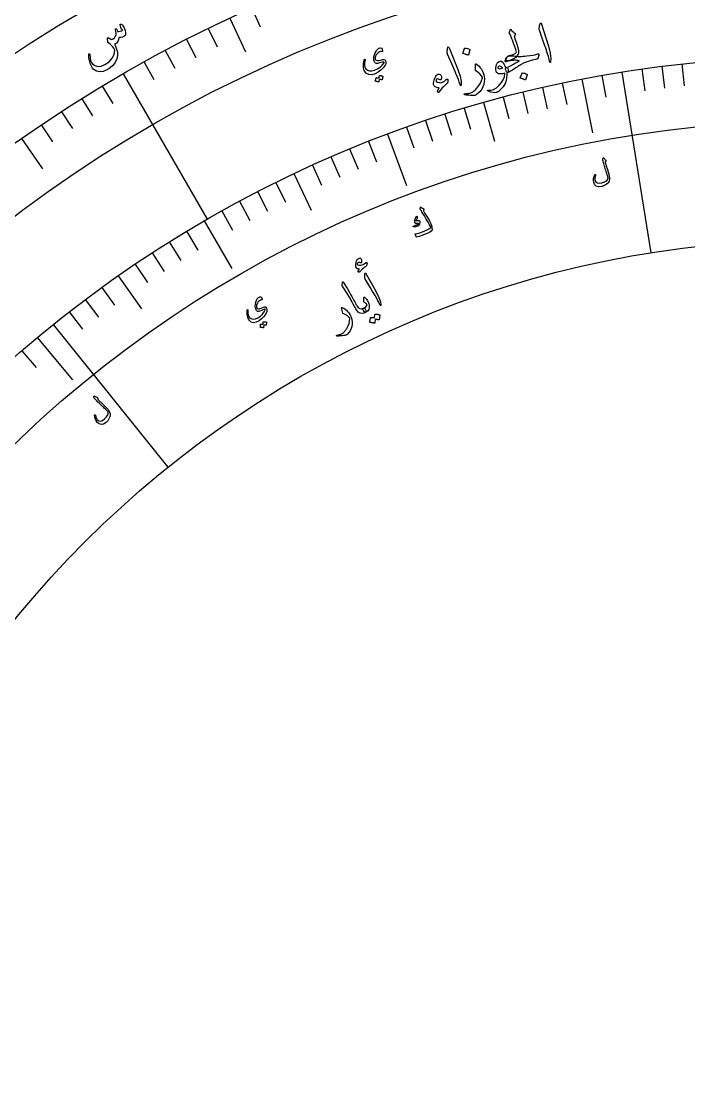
# Model space of a CAD drawing. Header units: millimetres. Extents: x -45 to 45, y -45 to 58.
# Drawn here: x -23.37 to -3.69, y 5.54 to 36.82 of the extents above; entities that cross this region are included whole.
import ezdxf

# ---------------------------------------------------------------- set-up
doc = ezdxf.new("R2010")
doc.units = ezdxf.units.MM
for name, color, linetype in [('ENGRAVE', 7, 'Continuous'), ('ENGRAVE_FINE', 8, 'Continuous'), ('TEXT', 5, 'Continuous')]:
    doc.layers.add(name, color=color, linetype=linetype)

msp = doc.modelspace()

# ---------------------------------------------------------------- linework, layer by layer
at = {"layer": 'ENGRAVE'}
for points in [[(-17.2111, 36.9094), (-16.7509, 35.9224)], [(-20.3625, 35.2689), (-17.8875, 30.9821)], [(-6.8339, 35.1162), (-6.5244, 33.526)], [(-5.6597, 35.3245), (-4.8054, 29.9925)], [(-9.7352, 34.425), (-9.4119, 33.2818)], [(-12.5719, 33.4932), (-12.0027, 31.9766)], [(-23.3589, 33.36), (-22.7343, 32.4679)], [(-15.3248, 32.3265), (-14.8159, 31.253)], [(-17.9746, 30.9316), (-17.1607, 29.5309)], [(-20.5028, 29.317), (-19.8219, 28.3435)], [(-22.4255, 27.8737), (-19.0406, 23.6664)], [(-22.8912, 27.4926), (-21.8546, 26.2476)]]:
    msp.add_lwpolyline(points, dxfattribs=at)
for radius in [44.1, 44.1, 42.9188, 40.725, 40.725, 38.9925, 35.775, 35.775, 33.885, 30.375, 30.375]:
    msp.add_circle((0, 0), radius, dxfattribs=at)
at = {"layer": 'ENGRAVE_FINE'}
for points in [[(-16.5643, 37.2041), (-16.3227, 36.6615)], [(-17.8527, 36.6034), (-17.5923, 36.0695)], [(-18.4888, 36.2862), (-18.2191, 35.757)], [(-19.1192, 35.958), (-18.8404, 35.4336)], [(-19.7439, 35.6189), (-19.4559, 35.0994)], [(-5.0703, 35.4139), (-4.9785, 34.7724)], [(-4.4797, 35.4934), (-4.3985, 34.8505)], [(-3.8878, 35.5631), (-3.8174, 34.919)], [(-6.2476, 35.2252), (-6.1345, 34.5872)], [(-20.9749, 34.9081), (-20.669, 34.399)], [(-8.5813, 34.7306), (-8.4259, 34.1015)], [(-8.0009, 34.8688), (-7.856, 34.2373)], [(-7.4184, 34.9974), (-7.284, 34.3635)], [(-21.581, 34.5368), (-21.2662, 34.033)], [(-9.1594, 34.5826), (-8.9935, 33.9562)], [(-22.1804, 34.1549), (-21.8569, 33.6567)], [(-10.3083, 34.2577), (-10.1216, 33.6372)], [(-11.4462, 33.8945), (-11.2389, 33.2805)], [(-10.8787, 34.0808), (-10.6817, 33.4635)], [(-22.7731, 33.7626), (-22.441, 33.2701)], [(-12.0107, 33.6986), (-11.7931, 33.0882)], [(-13.1298, 33.2785), (-12.892, 32.6757)], [(-13.6842, 33.0544), (-13.4364, 32.4557)], [(-14.7819, 32.5783), (-14.5141, 31.9882)], [(-14.235, 32.821), (-13.9771, 32.2265)], [(-15.8636, 32.0655), (-15.5763, 31.4847)], [(-16.3981, 31.7955), (-16.1011, 31.2196)], [(-16.9282, 31.5164), (-16.6216, 30.9456)], [(-17.4538, 31.2285), (-17.1376, 30.6628)], [(-18.4906, 30.626), (-18.1556, 30.0712)], [(-19.0015, 30.3116), (-18.6573, 29.7626)], [(-19.5073, 29.9886), (-19.1539, 29.4454)], [(-20.0077, 29.6571), (-19.6453, 29.1199)], [(-20.9922, 28.9686), (-20.612, 28.4439)], [(-21.4759, 28.6118), (-21.0869, 28.0936)], [(-21.9537, 28.2468), (-21.5561, 27.7352)], [(-23.3506, 27.1035), (-22.9277, 26.6126)]]:
    msp.add_lwpolyline(points, dxfattribs=at)
at = {"layer": 'TEXT'}
for points in [[(-20.4473, 36.7155), (-20.4483, 36.7231), (-20.4475, 36.7294), (-20.4451, 36.7342), (-20.4409, 36.7377), (-20.4345, 36.7403), (-20.4282, 36.741), (-20.4221, 36.7398), (-20.416, 36.7367), (-20.398, 36.7234), (-20.3799, 36.7046), (-20.3619, 36.6803), (-20.3437, 36.6504), (-20.3191, 36.5987), (-20.3021, 36.5461), (-20.2927, 36.4925), (-20.2909, 36.4379), (-20.2926, 36.4236), (-20.2964, 36.4111), (-20.3021, 36.4006), (-20.3099, 36.392), (-20.3433, 36.3704), (-20.3839, 36.3556), (-20.432, 36.3477), (-20.4873, 36.3465), (-20.4954, 36.2772), (-20.5192, 36.2206), (-20.5588, 36.1768), (-20.6141, 36.1456), (-20.599, 36.1148), (-20.5852, 36.0847), (-20.5729, 36.0553), (-20.562, 36.0265), (-20.5525, 35.9983), (-20.5442, 35.9705), (-20.5372, 35.943), (-20.5313, 35.9158), (-20.5246, 35.8647), (-20.5255, 35.8133), (-20.5341, 35.7617), (-20.5504, 35.71), (-20.5998, 35.6087), (-20.6628, 35.521), (-20.7397, 35.4465), (-20.8304, 35.3852), (-20.945, 35.3372), (-21.0514, 35.3256), (-21.1498, 35.3506), (-21.2401, 35.4122), (-21.2639, 35.4396), (-21.2865, 35.4754), (-21.308, 35.5194), (-21.3283, 35.5717), (-21.3463, 35.6314), (-21.3602, 35.6966), (-21.3698, 35.767), (-21.3752, 35.8429), (-21.3751, 35.8479), (-21.3738, 35.8523), (-21.3713, 35.8559), (-21.3677, 35.8587), (-21.3635, 35.8607), (-21.3595, 35.8617), (-21.3556, 35.8617), (-21.3518, 35.8606), (-21.3481, 35.858), (-21.3453, 35.8545), (-21.3435, 35.8503), (-21.3426, 35.8453), (-21.3337, 35.7454), (-21.3196, 35.6673), (-21.3005, 35.6109), (-21.2764, 35.5762), (-21.1937, 35.5173), (-21.1042, 35.492), (-21.0077, 35.5002), (-20.904, 35.5419), (-20.7758, 35.6285), (-20.6826, 35.7285), (-20.6244, 35.8421), (-20.6011, 35.9696), (-20.6338, 36.026), (-20.6773, 36.0805), (-20.7315, 36.133), (-20.7967, 36.1835), (-20.804, 36.1882), (-20.8093, 36.1931), (-20.8126, 36.1983), (-20.8139, 36.2036), (-20.8153, 36.2237), (-20.8166, 36.2426), (-20.8176, 36.2604), (-20.8184, 36.2769), (-20.819, 36.2922), (-20.8191, 36.3059), (-20.8188, 36.318), (-20.8181, 36.3287), (-20.817, 36.3336), (-20.8147, 36.3367), (-20.811, 36.338), (-20.8061, 36.3374), (-20.8033, 36.3365), (-20.7991, 36.3349), (-20.7936, 36.3327), (-20.7867, 36.3298), (-20.7788, 36.3261), (-20.7699, 36.3216), (-20.76, 36.3163), (-20.7492, 36.31), (-20.7278, 36.2984), (-20.7109, 36.2907), (-20.6987, 36.2869), (-20.6911, 36.2871), (-20.6525, 36.3049), (-20.6193, 36.3321), (-20.5914, 36.3686), (-20.5687, 36.4145), (-20.5647, 36.4387), (-20.5668, 36.4734), (-20.5751, 36.5186), (-20.5895, 36.5744), (-20.5909, 36.5797), (-20.5908, 36.5849), (-20.5892, 36.59), (-20.5861, 36.595), (-20.5828, 36.5989), (-20.5791, 36.6017), (-20.575, 36.6033), (-20.5704, 36.6038), (-20.56, 36.598), (-20.5486, 36.5825), (-20.5362, 36.5573), (-20.5228, 36.5224), (-20.4842, 36.521), (-20.4471, 36.5266), (-20.4114, 36.5394), (-20.3771, 36.5592), (-20.3833, 36.5694), (-20.3893, 36.5771), (-20.3952, 36.5823), (-20.4008, 36.5851), (-20.4068, 36.5874), (-20.4113, 36.5904), (-20.4144, 36.5943), (-20.416, 36.599)], [(-8.0722, 36.7244), (-8.0626, 36.7592), (-8.0517, 36.7731), (-8.0396, 36.766), (-8.0264, 36.738), (-7.8968, 36.3331), (-7.8184, 36.0843), (-7.7693, 35.8826), (-7.7491, 35.7281), (-7.7577, 35.6208), (-7.7615, 35.6114), (-7.7654, 35.6059), (-7.7696, 35.6043), (-7.7739, 35.6067), (-7.7779, 35.611), (-7.7814, 35.617), (-7.7844, 35.6246), (-7.7869, 35.6339), (-7.8029, 35.707), (-7.8232, 35.7838), (-7.8478, 35.8643), (-7.8769, 35.9484), (-7.884, 35.9705), (-7.9041, 36.03), (-7.937, 36.1269), (-7.9829, 36.2612), (-8.0879, 36.5582), (-8.0924, 36.5742), (-8.0948, 36.5894), (-8.0953, 36.6037), (-8.0937, 36.617)], [(-8.7696, 35.9456), (-8.7851, 35.993), (-8.802, 36.0426), (-8.8203, 36.0946), (-8.8399, 36.149), (-8.8611, 36.2058), (-8.8839, 36.2653), (-8.9085, 36.3276), (-8.9348, 36.3925), (-8.9722, 36.4562), (-8.9747, 36.4652), (-8.9757, 36.474), (-8.9754, 36.4828), (-8.9736, 36.4915), (-8.9724, 36.496), (-8.9705, 36.502), (-8.968, 36.5095), (-8.9648, 36.5185), (-8.9611, 36.5291), (-8.957, 36.5413), (-8.9525, 36.5552), (-8.9476, 36.5708), (-8.9458, 36.5759), (-8.943, 36.5799), (-8.9393, 36.5828), (-8.9346, 36.5846), (-8.9304, 36.5847), (-8.9265, 36.583), (-8.9227, 36.5795), (-8.9193, 36.5741), (-8.8994, 36.544), (-8.8751, 36.516), (-8.8464, 36.4902), (-8.8132, 36.4666), (-8.8046, 36.4597), (-8.8002, 36.4519), (-8.7997, 36.4432), (-8.8034, 36.4334), (-8.8275, 36.376), (-8.8289, 36.3693), (-8.8288, 36.361), (-8.8272, 36.3511), (-8.8241, 36.3395), (-8.7653, 36.1798), (-8.7259, 36.0496), (-8.7058, 35.9489), (-8.7048, 35.8778), (-8.7301, 35.8138), (-8.7866, 35.7561), (-8.8742, 35.7045), (-8.9931, 35.6588), (-9.0391, 35.6499), (-9.0652, 35.6584), (-9.0711, 35.6845), (-9.057, 35.7282), (-9.0541, 35.7342), (-9.0513, 35.7401), (-9.0486, 35.7459), (-9.0459, 35.7515), (-9.0434, 35.757), (-9.0409, 35.7623), (-9.0384, 35.7676), (-9.0361, 35.7727), (-9.0297, 35.7829), (-9.0211, 35.7912), (-9.0102, 35.7976), (-8.997, 35.8021), (-8.9371, 35.8191), (-8.8849, 35.8363), (-8.8403, 35.8538), (-8.8033, 35.8716), (-8.7833, 35.8853), (-8.771, 35.9022), (-8.7665, 35.9223), (-8.7696, 35.9456)], [(-12.7317, 35.9273), (-12.7699, 35.9266), (-12.8083, 35.9134), (-12.8466, 35.8879), (-12.885, 35.8501), (-12.9068, 35.8192), (-12.9224, 35.7861), (-12.9315, 35.7508), (-12.9344, 35.7134), (-12.9335, 35.7064), (-12.9312, 35.6997), (-12.9275, 35.6932), (-12.9224, 35.6868), (-12.8976, 35.6704), (-12.8636, 35.6635), (-12.8203, 35.6662), (-12.7676, 35.6784), (-12.7159, 35.6909), (-12.6762, 35.6941), (-12.6487, 35.6881), (-12.6332, 35.6729), (-12.6186, 35.6347), (-12.614, 35.5978), (-12.6194, 35.5621), (-12.6348, 35.5276), (-12.6934, 35.4464), (-12.7618, 35.3773), (-12.8402, 35.3204), (-12.9286, 35.2754), (-13.032, 35.2453), (-13.1188, 35.248), (-13.1891, 35.2835), (-13.2428, 35.352), (-13.2602, 35.3941), (-13.2715, 35.4428), (-13.2765, 35.4979), (-13.2752, 35.5595), (-13.2734, 35.5772), (-13.2711, 35.5944), (-13.2685, 35.6112), (-13.2654, 35.6276), (-13.262, 35.6435), (-13.258, 35.6592), (-13.2535, 35.6747), (-13.2486, 35.6899), (-13.2454, 35.6966), (-13.2417, 35.7002), (-13.2374, 35.7007), (-13.2326, 35.6982), (-13.2289, 35.6942), (-13.2267, 35.6896), (-13.226, 35.6845), (-13.2267, 35.6789), (-13.244, 35.5935), (-13.2462, 35.5214), (-13.2333, 35.4627), (-13.2055, 35.4173), (-13.1557, 35.3771), (-13.0974, 35.3573), (-13.0304, 35.3579), (-12.9547, 35.3789), (-12.8632, 35.4208), (-12.7853, 35.4711), (-12.7209, 35.5297), (-12.67, 35.5969), (-12.6673, 35.602), (-12.6672, 35.6063), (-12.6694, 35.6096), (-12.6742, 35.6121), (-12.6907, 35.6139), (-12.7172, 35.611), (-12.7537, 35.6033), (-12.8001, 35.5908), (-12.848, 35.5799), (-12.8868, 35.5779), (-12.9166, 35.5848), (-12.9374, 35.6006), (-12.9523, 35.6225), (-12.9633, 35.6473), (-12.9702, 35.6749), (-12.9731, 35.7053), (-12.9694, 35.7684), (-12.9551, 35.8304), (-12.9299, 35.8914), (-12.8939, 35.9514), (-12.8839, 35.9661), (-12.8738, 35.9793), (-12.8637, 35.9911), (-12.8534, 36.0015), (-12.8432, 36.0104), (-12.833, 36.0179), (-12.823, 36.0241), (-12.813, 36.0289), (-12.7713, 36.0395), (-12.7403, 36.0307), (-12.7201, 36.0025), (-12.7105, 35.955), (-12.7111, 35.941), (-12.7148, 35.9318), (-12.7217, 35.9272), (-12.7317, 35.9273)], [(-10.7941, 36.0184), (-10.7871, 36.0539), (-10.7773, 36.0686), (-10.7647, 36.0624), (-10.7494, 36.0354), (-10.5899, 35.6413), (-10.4931, 35.3991), (-10.4291, 35.2016), (-10.3975, 35.0491), (-10.398, 34.9415), (-10.4011, 34.9318), (-10.4046, 34.926), (-10.4086, 34.9241), (-10.4131, 34.9262), (-10.4174, 34.9302), (-10.4214, 34.9359), (-10.4249, 34.9432), (-10.4281, 34.9523), (-10.4495, 35.024), (-10.4755, 35.0991), (-10.5061, 35.1775), (-10.5413, 35.2593), (-10.5501, 35.2807), (-10.5745, 35.3386), (-10.6146, 35.4327), (-10.6704, 35.5632), (-10.7973, 35.8515), (-10.803, 35.8672), (-10.8065, 35.8821), (-10.8081, 35.8963), (-10.8075, 35.9098)], [(-10.2949, 36.0206), (-10.2934, 36.0233), (-10.2908, 36.0253), (-10.2871, 36.0268), (-10.2823, 36.0278), (-10.2457, 36.0241), (-10.2102, 36.0169), (-10.1757, 36.0062), (-10.1424, 35.992), (-10.1388, 35.9895), (-10.1367, 35.9865), (-10.1361, 35.983), (-10.137, 35.9792), (-10.1805, 35.8304), (-10.1826, 35.8266), (-10.1862, 35.8248), (-10.1913, 35.825), (-10.1978, 35.8273), (-10.2035, 35.8293), (-10.2124, 35.8322), (-10.2245, 35.8359), (-10.2398, 35.8405), (-10.2586, 35.8459), (-10.2809, 35.8521), (-10.307, 35.859), (-10.3367, 35.8666), (-10.3407, 35.8681), (-10.3431, 35.8701), (-10.3439, 35.8726), (-10.3429, 35.8756)], [(-8.8495, 35.798), (-8.8053, 35.7926), (-8.7598, 35.7889), (-8.713, 35.7867), (-8.6648, 35.7862), (-8.6154, 35.7872), (-8.565, 35.7894), (-8.5137, 35.7929), (-8.4613, 35.7976), (-8.3607, 35.8089), (-8.2724, 35.8227), (-8.1965, 35.8389), (-8.1329, 35.8577), (-8.1259, 35.8593), (-8.1199, 35.8589), (-8.1147, 35.8565), (-8.1104, 35.8522), (-8.1072, 35.8466), (-8.1055, 35.8404), (-8.1052, 35.8338), (-8.1063, 35.8265), (-8.1365, 35.7258), (-8.1398, 35.7175), (-8.1451, 35.7114), (-8.1525, 35.7075), (-8.162, 35.7058), (-8.2963, 35.6773), (-8.4225, 35.6391), (-8.5403, 35.5912), (-8.6497, 35.5339), (-8.6557, 35.5306), (-8.6659, 35.5244), (-8.6803, 35.5153), (-8.6988, 35.5033), (-8.7214, 35.4883), (-8.7482, 35.4704), (-8.7791, 35.4496), (-8.814, 35.4259), (-8.882, 35.3808), (-8.9394, 35.3463), (-8.9865, 35.3224), (-9.0232, 35.309), (-9.0336, 35.3101), (-9.0451, 35.3186), (-9.0575, 35.3343), (-9.0709, 35.3574), (-9.0853, 35.3967), (-9.0883, 35.4269), (-9.0799, 35.4481), (-9.06, 35.4601), (-9.028, 35.4718), (-8.9834, 35.492), (-8.926, 35.5207), (-8.8558, 35.5579), (-8.8204, 35.5768), (-8.7893, 35.5933), (-8.7627, 35.6075), (-8.7405, 35.6193), (-8.7228, 35.6288), (-8.7098, 35.636), (-8.7013, 35.6407), (-8.6976, 35.6432), (-8.6962, 35.6443), (-8.695, 35.6453), (-8.694, 35.6462), (-8.6931, 35.6469), (-8.6924, 35.6475), (-8.6916, 35.6479), (-8.6908, 35.6483), (-8.69, 35.6486), (-8.6855, 35.6523), (-8.6841, 35.6553), (-8.6859, 35.6576), (-8.6908, 35.659), (-8.7119, 35.6633), (-8.7339, 35.6665), (-8.7568, 35.6687), (-8.7805, 35.67), (-8.8051, 35.6703), (-8.8307, 35.6698), (-8.8572, 35.6685), (-8.8846, 35.6664), (-8.9113, 35.6639), (-8.9377, 35.6607), (-8.9635, 35.657), (-8.9889, 35.6528), (-9.0135, 35.6479), (-9.0372, 35.6423), (-9.06, 35.6361), (-9.0818, 35.6292), (-9.0878, 35.6285), (-9.0922, 35.6297), (-9.0951, 35.6328), (-9.0965, 35.6379), (-9.096, 35.6478), (-9.0948, 35.6575), (-9.093, 35.6672), (-9.0904, 35.6769), (-9.0873, 35.6867), (-9.0839, 35.6969), (-9.0801, 35.7073), (-9.0759, 35.7181), (-9.066, 35.7389), (-9.0551, 35.7559), (-9.0431, 35.7688), (-9.0302, 35.7777), (-8.9953, 35.7917), (-8.9535, 35.7997), (-8.9049, 35.8018), (-8.8495, 35.798)], [(-9.977, 35.5523), (-9.9769, 35.5555), (-9.9765, 35.5582), (-9.9756, 35.5604), (-9.9743, 35.562), (-9.9698, 35.5637), (-9.9634, 35.5632), (-9.9554, 35.5606), (-9.9456, 35.5557), (-9.905, 35.5281), (-9.8671, 35.4937), (-9.8319, 35.4525), (-9.7993, 35.4045), (-9.7696, 35.3513), (-9.7456, 35.2975), (-9.7272, 35.243), (-9.7144, 35.1878), (-9.7092, 35.112), (-9.7143, 35.0364), (-9.7295, 34.9612), (-9.7548, 34.8862), (-9.7899, 34.8148), (-9.8352, 34.7518), (-9.8907, 34.6974), (-9.9564, 34.6513), (-9.9747, 34.6414), (-9.9939, 34.6346), (-10.014, 34.631), (-10.035, 34.6304), (-10.0847, 34.6333), (-10.1297, 34.6363), (-10.1699, 34.6394), (-10.2055, 34.6427), (-10.2363, 34.646), (-10.2622, 34.6495), (-10.2832, 34.6533), (-10.2993, 34.6573), (-10.3029, 34.6589), (-10.3056, 34.6608), (-10.3076, 34.6629), (-10.3087, 34.6653), (-10.3094, 34.6685), (-10.3094, 34.6718), (-10.3087, 34.6751), (-10.3073, 34.6783), (-10.3051, 34.6811), (-10.302, 34.683), (-10.298, 34.6841), (-10.2931, 34.6843), (-10.263, 34.685), (-10.2344, 34.6866), (-10.2075, 34.6892), (-10.1822, 34.6927), (-10.1583, 34.6973), (-10.1356, 34.703), (-10.1142, 34.7098), (-10.0939, 34.7176), (-10.0741, 34.727), (-10.0542, 34.7384), (-10.034, 34.7517), (-10.0135, 34.767), (-9.9929, 34.7843), (-9.9721, 34.8038), (-9.9512, 34.8254), (-9.9301, 34.8493), (-9.8725, 34.9229), (-9.8264, 34.998), (-9.7918, 35.0747), (-9.7688, 35.153), (-9.7677, 35.1592), (-9.768, 35.1658), (-9.7697, 35.173), (-9.7729, 35.1806), (-9.8033, 35.2225), (-9.8451, 35.2667), (-9.8984, 35.3134), (-9.9632, 35.3623), (-9.9664, 35.3657), (-9.9686, 35.3689), (-9.9699, 35.3719), (-9.9702, 35.3747)], [(-9.0516, 35.2821), (-9.055, 35.1344), (-9.0899, 35.0024), (-9.1563, 34.8859), (-9.254, 34.7847), (-9.2683, 34.7732), (-9.2826, 34.7625), (-9.2969, 34.7526), (-9.3112, 34.7435), (-9.3254, 34.7352), (-9.3395, 34.728), (-9.3533, 34.7219), (-9.3671, 34.7168), (-9.4035, 34.7124), (-9.4551, 34.7185), (-9.5218, 34.7348), (-9.6037, 34.7614), (-9.613, 34.7659), (-9.6192, 34.771), (-9.6222, 34.7768), (-9.6221, 34.7832), (-9.6195, 34.7889), (-9.6149, 34.7924), (-9.6085, 34.7937), (-9.6001, 34.7929), (-9.5213, 34.7889), (-9.4403, 34.8111), (-9.3569, 34.8594), (-9.2708, 34.9339), (-9.2047, 35.0111), (-9.1548, 35.0944), (-9.1212, 35.1838), (-9.1039, 35.2793), (-9.105, 35.2823), (-9.1066, 35.2845), (-9.1086, 35.2858), (-9.1111, 35.2864), (-9.169, 35.275), (-9.2193, 35.269), (-9.262, 35.2685), (-9.2972, 35.2736), (-9.3271, 35.2878), (-9.35, 35.3123), (-9.3659, 35.3472), (-9.3747, 35.3924), (-9.3754, 35.3986), (-9.3758, 35.4049), (-9.3761, 35.4114), (-9.3762, 35.418), (-9.3761, 35.4249), (-9.3759, 35.4321), (-9.3756, 35.4397), (-9.3751, 35.4477), (-9.3681, 35.5006), (-9.3548, 35.5464), (-9.3351, 35.5852), (-9.309, 35.617), (-9.2793, 35.6383), (-9.249, 35.646), (-9.2181, 35.6399), (-9.1865, 35.6202), (-9.1555, 35.5894), (-9.1283, 35.5513), (-9.1048, 35.5061), (-9.085, 35.4537), (-9.0817, 35.4546), (-9.0786, 35.4555), (-9.0756, 35.4566), (-9.0727, 35.4577), (-9.0698, 35.4588), (-9.0668, 35.4599), (-9.0637, 35.4608), (-9.0604, 35.4617), (-9.0486, 35.4622), (-9.038, 35.4572), (-9.0287, 35.4468), (-9.0206, 35.4309), (-9.0143, 35.4128), (-9.0099, 35.3939), (-9.0073, 35.3745), (-9.0064, 35.3543), (-9.0074, 35.3361), (-9.0103, 35.3225), (-9.015, 35.3137), (-9.0215, 35.3094), (-9.053, 35.3014), (-9.0525, 35.2983), (-9.052, 35.294), (-9.0518, 35.2886), (-9.0516, 35.2821)], [(-9.1797, 35.4489), (-9.2051, 35.475), (-9.2299, 35.4916), (-9.254, 35.4988), (-9.2775, 35.4966), (-9.29, 35.4896), (-9.3005, 35.4808), (-9.309, 35.4703), (-9.3155, 35.4581), (-9.317, 35.4521), (-9.316, 35.4464), (-9.3123, 35.4408), (-9.306, 35.4356), (-9.2849, 35.4249), (-9.2573, 35.4211), (-9.2233, 35.4241), (-9.1829, 35.4338), (-9.1789, 35.4357), (-9.1771, 35.4389), (-9.1773, 35.4433), (-9.1797, 35.4489)], [(-12.8067, 35.2152), (-12.8059, 35.2169), (-12.8044, 35.2184), (-12.8021, 35.2195), (-12.7992, 35.2203), (-12.7876, 35.2201), (-12.7762, 35.2194), (-12.7649, 35.2182), (-12.7539, 35.2165), (-12.7429, 35.2142), (-12.7319, 35.2114), (-12.721, 35.2079), (-12.71, 35.2038), (-12.7076, 35.2022), (-12.7061, 35.2002), (-12.7054, 35.1977), (-12.7056, 35.1947), (-12.7263, 35.0969), (-12.7273, 35.0953), (-12.7293, 35.0946), (-12.7323, 35.0947), (-12.7364, 35.0956), (-12.7393, 35.0967), (-12.744, 35.0981), (-12.7503, 35.0996), (-12.7583, 35.1013), (-12.7681, 35.1033), (-12.7797, 35.1056), (-12.7932, 35.1081), (-12.8086, 35.111), (-12.8252, 35.0347), (-12.8263, 35.0321), (-12.8284, 35.0308), (-12.8316, 35.0308), (-12.8358, 35.032), (-12.8395, 35.033), (-12.8452, 35.0345), (-12.853, 35.0364), (-12.8629, 35.0387), (-12.8749, 35.0415), (-12.8893, 35.0445), (-12.906, 35.0479), (-12.925, 35.0516), (-12.9272, 35.0526), (-12.9284, 35.0539), (-12.9288, 35.0556), (-12.9283, 35.0575), (-12.9059, 35.1527), (-12.9051, 35.1545), (-12.9036, 35.156), (-12.9013, 35.1571), (-12.8984, 35.1579), (-12.8887, 35.1582), (-12.8791, 35.158), (-12.8695, 35.1572), (-12.8601, 35.1558), (-12.8508, 35.154), (-12.8416, 35.1517), (-12.8326, 35.149), (-12.8237, 35.1459)], [(-10.7908, 35.0355), (-10.7917, 35.0228), (-10.7939, 35.012), (-10.7973, 35.003), (-10.802, 34.9959), (-10.8297, 34.9742), (-10.8586, 34.9495), (-10.8885, 34.9216), (-10.9196, 34.8906), (-10.9518, 34.8564), (-10.985, 34.8189), (-11.0193, 34.7781), (-11.0545, 34.7339), (-11.0611, 34.7277), (-11.0677, 34.7243), (-11.0742, 34.7236), (-11.0806, 34.7256), (-11.0826, 34.7267), (-11.084, 34.7277), (-11.085, 34.7286), (-11.0855, 34.7295), (-11.0919, 34.7471), (-11.087, 34.7752), (-11.0708, 34.8137), (-11.0432, 34.8626), (-11.1097, 34.8708), (-11.1593, 34.8886), (-11.192, 34.9161), (-11.2076, 34.9534), (-11.2102, 34.9919), (-11.2035, 35.0395), (-11.1873, 35.0962), (-11.1617, 35.1621), (-11.1428, 35.199), (-11.1236, 35.2271), (-11.1041, 35.2465), (-11.0844, 35.2571), (-11.0461, 35.2628), (-11.0159, 35.2533), (-10.9936, 35.2285), (-10.9793, 35.1887), (-10.9766, 35.173), (-10.976, 35.1562), (-10.9776, 35.1383), (-10.9812, 35.1193), (-10.9868, 35.1041), (-10.9951, 35.0955), (-11.0061, 35.0935), (-11.0199, 35.0981), (-11.0633, 35.1154), (-11.0969, 35.1196), (-11.1208, 35.1108), (-11.1349, 35.089), (-11.1362, 35.061), (-11.1217, 35.0388), (-11.0914, 35.0226), (-11.0454, 35.0122), (-11.012, 35.0103), (-10.9782, 35.0143), (-10.9441, 35.0243), (-10.9096, 35.0403), (-10.8987, 35.0472), (-10.8877, 35.0557), (-10.8765, 35.0658), (-10.8652, 35.0776), (-10.8591, 35.0839), (-10.8531, 35.0897), (-10.8472, 35.0952), (-10.8415, 35.1003), (-10.8359, 35.1049), (-10.8306, 35.1089), (-10.8255, 35.1122), (-10.8207, 35.1149), (-10.8076, 35.1183), (-10.7983, 35.1141), (-10.7927, 35.1021), (-10.7909, 35.0825)], [(-8.6, 35.2936), (-8.5984, 35.2962), (-8.5958, 35.2981), (-8.5922, 35.2995), (-8.5875, 35.3002), (-8.5521, 35.2948), (-8.5178, 35.2859), (-8.4847, 35.2737), (-8.4528, 35.2581), (-8.4494, 35.2553), (-8.4474, 35.2522), (-8.447, 35.2488), (-8.4479, 35.245), (-8.4948, 35.0987), (-8.497, 35.0949), (-8.5005, 35.0933), (-8.5054, 35.0938), (-8.5117, 35.0964), (-8.5172, 35.0986), (-8.5257, 35.1018), (-8.5374, 35.1061), (-8.5521, 35.1114), (-8.5701, 35.1177), (-8.5916, 35.1249), (-8.6167, 35.133), (-8.6453, 35.142), (-8.6492, 35.1437), (-8.6515, 35.1458), (-8.6521, 35.1483), (-8.6511, 35.1512)], [(-6.2109, 32.7889), (-6.2097, 32.7923), (-6.2078, 32.795), (-6.2053, 32.7968), (-6.2021, 32.7979), (-6.1987, 32.7979), (-6.1956, 32.7968), (-6.1927, 32.7944), (-6.1902, 32.7908), (-6.1764, 32.7697), (-6.1626, 32.7518), (-6.1488, 32.7371), (-6.1349, 32.7257), (-6.1306, 32.7215), (-6.1286, 32.716), (-6.1289, 32.7094), (-6.1314, 32.7016), (-6.1332, 32.6977), (-6.135, 32.6939), (-6.1366, 32.6903), (-6.1381, 32.6869), (-6.1395, 32.6836), (-6.1409, 32.6807), (-6.1421, 32.678), (-6.1433, 32.6755), (-6.1452, 32.6712), (-6.1463, 32.6662), (-6.1464, 32.6606), (-6.1456, 32.6544), (-6.1412, 32.6374), (-6.1361, 32.6189), (-6.1303, 32.5989), (-6.1238, 32.5774), (-6.1167, 32.5544), (-6.1091, 32.5299), (-6.101, 32.5038), (-6.0923, 32.4763), (-6.0832, 32.4489), (-6.0749, 32.4231), (-6.0674, 32.3989), (-6.0606, 32.3763), (-6.0545, 32.3552), (-6.0489, 32.3357), (-6.0441, 32.3176), (-6.0398, 32.3011), (-6.0292, 32.2517), (-6.0244, 32.2039), (-6.0255, 32.1578), (-6.0324, 32.1133), (-6.0422, 32.086), (-6.0601, 32.0592), (-6.0861, 32.0327), (-6.1202, 32.0066), (-6.1581, 31.9831), (-6.1944, 31.9647), (-6.229, 31.9513), (-6.2621, 31.943), (-6.3479, 31.938), (-6.4142, 31.9578), (-6.4608, 32.0025), (-6.4877, 32.0721), (-6.4942, 32.1267), (-6.4908, 32.1821), (-6.4773, 32.2384), (-6.4538, 32.2955), (-6.4519, 32.2989), (-6.4495, 32.3013), (-6.4468, 32.3025), (-6.4438, 32.3027), (-6.4405, 32.3021), (-6.4378, 32.301), (-6.4358, 32.2994), (-6.4344, 32.2973), (-6.4331, 32.294), (-6.4326, 32.2907), (-6.4328, 32.2873), (-6.4338, 32.284), (-6.4479, 32.2348), (-6.4561, 32.1938), (-6.4584, 32.1607), (-6.455, 32.1357), (-6.4277, 32.0858), (-6.3845, 32.0557), (-6.3253, 32.0455), (-6.25, 32.0551), (-6.1844, 32.0753), (-6.1307, 32.1032), (-6.0888, 32.1386), (-6.0587, 32.1817), (-6.0628, 32.199), (-6.068, 32.2191), (-6.0743, 32.2421), (-6.0817, 32.2679), (-6.0903, 32.2965), (-6.1001, 32.3281), (-6.1113, 32.3626), (-6.1237, 32.4001), (-6.1361, 32.4388), (-6.1481, 32.4769), (-6.1598, 32.5144), (-6.1711, 32.5514), (-6.182, 32.5878), (-6.1924, 32.6236), (-6.2023, 32.6589), (-6.2117, 32.6936), (-6.2222, 32.7268), (-6.2228, 32.7307), (-6.2229, 32.7344), (-6.2226, 32.738), (-6.2219, 32.7414)], [(-11.5825, 31.3387), (-11.5733, 31.3305), (-11.564, 31.3229), (-11.5547, 31.316), (-11.5453, 31.3097), (-11.5359, 31.304), (-11.5262, 31.299), (-11.5164, 31.2946), (-11.5065, 31.2909), (-11.5022, 31.2884), (-11.4997, 31.2845), (-11.4989, 31.2793), (-11.4998, 31.2728), (-11.5067, 31.2378), (-11.5073, 31.2341), (-11.5075, 31.231), (-11.5075, 31.2286), (-11.5071, 31.2268), (-11.4627, 31.1553), (-11.4232, 31.0905), (-11.3886, 31.0324), (-11.3587, 30.9809), (-11.3338, 30.9362), (-11.3138, 30.8982), (-11.2987, 30.8671), (-11.2885, 30.8427), (-11.2714, 30.7959), (-11.2668, 30.7808), (-11.2629, 30.7654), (-11.2597, 30.7496), (-11.2572, 30.7335), (-11.2555, 30.7171), (-11.2545, 30.7003), (-11.2543, 30.6831), (-11.255, 30.6656), (-11.2753, 30.6325), (-11.3326, 30.5939), (-11.4268, 30.5497), (-11.5578, 30.4995), (-11.5993, 30.4854), (-11.6381, 30.4733), (-11.6741, 30.4633), (-11.7075, 30.4554), (-11.7109, 30.4556), (-11.7136, 30.4566), (-11.7158, 30.4586), (-11.7174, 30.4614), (-11.7238, 30.4756), (-11.7296, 30.4886), (-11.7347, 30.5003), (-11.7391, 30.5108), (-11.7429, 30.5202), (-11.746, 30.5285), (-11.7486, 30.5359), (-11.7506, 30.5423), (-11.7516, 30.5459), (-11.7511, 30.5484), (-11.7492, 30.5496), (-11.7458, 30.5496), (-11.7212, 30.5514), (-11.6908, 30.5574), (-11.6546, 30.5675), (-11.6128, 30.5819), (-11.4893, 30.6286), (-11.3947, 30.6706), (-11.3291, 30.7082), (-11.2926, 30.7416), (-11.3033, 30.7706), (-11.3286, 30.8212), (-11.3685, 30.8934), (-11.4231, 30.987), (-11.4786, 31.0805), (-11.5211, 31.151), (-11.5503, 31.1986), (-11.5663, 31.2234), (-11.5709, 31.2301), (-11.5752, 31.2363), (-11.5792, 31.2421), (-11.5829, 31.2475), (-11.5863, 31.2524), (-11.5894, 31.2568), (-11.5921, 31.2606), (-11.5945, 31.2638), (-11.5991, 31.2711), (-11.6021, 31.2786), (-11.6036, 31.2863), (-11.6035, 31.2941), (-11.5985, 31.3371), (-11.5979, 31.3401), (-11.5968, 31.3424), (-11.5953, 31.3438), (-11.5934, 31.3444), (-11.5907, 31.344), (-11.5879, 31.3429), (-11.5852, 31.3412), (-11.5825, 31.3387)], [(-11.7029, 31.0682), (-11.701, 31.0686), (-11.6992, 31.0685), (-11.6974, 31.0678), (-11.6957, 31.0666), (-11.6948, 31.0652), (-11.694, 31.0637), (-11.6935, 31.0619), (-11.6932, 31.0599), (-11.6944, 31.0019), (-11.6949, 30.9959), (-11.696, 30.991), (-11.6977, 30.9872), (-11.6999, 30.9846), (-11.7107, 30.9767), (-11.7192, 30.9683), (-11.7256, 30.9596), (-11.7298, 30.9505), (-11.7298, 30.9466), (-11.7266, 30.9436), (-11.7202, 30.9415), (-11.7106, 30.9404), (-11.7045, 30.9406), (-11.6983, 30.9409), (-11.692, 30.9415), (-11.6855, 30.9423), (-11.6789, 30.9432), (-11.672, 30.9444), (-11.6648, 30.9458), (-11.6574, 30.9474), (-11.6293, 30.9465), (-11.6138, 30.9288), (-11.6108, 30.8943), (-11.6203, 30.8431), (-11.626, 30.8267), (-11.6325, 30.8132), (-11.6397, 30.8025), (-11.6478, 30.7947), (-11.6576, 30.7884), (-11.6719, 30.782), (-11.6908, 30.7753), (-11.7142, 30.7684), (-11.7262, 30.7651), (-11.7378, 30.7624), (-11.7489, 30.7602), (-11.7596, 30.7587), (-11.7697, 30.7575), (-11.7793, 30.7566), (-11.7882, 30.7559), (-11.7966, 30.7554), (-11.8021, 30.7562), (-11.8065, 30.7578), (-11.8097, 30.7603), (-11.8118, 30.7637), (-11.8126, 30.7677), (-11.8119, 30.771), (-11.8095, 30.7738), (-11.8055, 30.7759), (-11.7926, 30.7819), (-11.7778, 30.7884), (-11.7612, 30.7955), (-11.7427, 30.8032), (-11.7083, 30.8174), (-11.6818, 30.8298), (-11.6635, 30.8404), (-11.6531, 30.8491), (-11.652, 30.8509), (-11.6517, 30.8527), (-11.6523, 30.8545), (-11.6537, 30.8565), (-11.6551, 30.8576), (-11.6571, 30.8582), (-11.6598, 30.8585), (-11.6632, 30.8584), (-11.6934, 30.8545), (-11.7062, 30.8535), (-11.7178, 30.854), (-11.728, 30.8561), (-11.7369, 30.8598), (-11.7452, 30.8649), (-11.7514, 30.8711), (-11.7553, 30.8784), (-11.7571, 30.8869), (-11.76, 30.9472), (-11.752, 30.9975), (-11.7329, 31.0379), (-11.7029, 31.0682)], [(-13.1924, 29.6026), (-13.2096, 29.5909), (-13.2255, 29.5799), (-13.2401, 29.5697), (-13.2535, 29.5603), (-13.2654, 29.5516), (-13.2758, 29.5435), (-13.2847, 29.5362), (-13.2921, 29.5295), (-13.2995, 29.5224), (-13.3082, 29.5137), (-13.3184, 29.5034), (-13.33, 29.4915), (-13.3431, 29.478), (-13.3574, 29.4626), (-13.3731, 29.4455), (-13.3901, 29.4266), (-13.3975, 29.4199), (-13.4049, 29.4166), (-13.4123, 29.4165), (-13.4197, 29.4198), (-13.4289, 29.4321), (-13.4278, 29.4517), (-13.4165, 29.4788), (-13.395, 29.5132), (-13.4245, 29.5154), (-13.4488, 29.5213), (-13.4678, 29.5309), (-13.4816, 29.5441), (-13.4967, 29.5739), (-13.5041, 29.6105), (-13.5036, 29.6537), (-13.4953, 29.7036), (-13.4802, 29.7518), (-13.4592, 29.7898), (-13.4326, 29.8176), (-13.4002, 29.8352), (-13.3794, 29.8391), (-13.3625, 29.8354), (-13.3493, 29.8242), (-13.34, 29.8054), (-13.334, 29.7833), (-13.3309, 29.7619), (-13.3307, 29.7413), (-13.3335, 29.7215), (-13.3384, 29.7063), (-13.3452, 29.6974), (-13.3541, 29.695), (-13.3649, 29.699), (-13.3785, 29.7061), (-13.3923, 29.7097), (-13.4061, 29.7096), (-13.42, 29.7059), (-13.4336, 29.6998), (-13.4443, 29.6916), (-13.4521, 29.6814), (-13.4571, 29.6691), (-13.4589, 29.6561), (-13.4565, 29.6459), (-13.45, 29.6384), (-13.4393, 29.6336), (-13.4041, 29.6267), (-13.3655, 29.6273), (-13.3234, 29.6355), (-13.2778, 29.6512), (-13.2741, 29.6531), (-13.27, 29.6554), (-13.2656, 29.6581), (-13.2608, 29.6614), (-13.2557, 29.6649), (-13.2501, 29.6688), (-13.2442, 29.673), (-13.2378, 29.6775), (-13.2309, 29.6822), (-13.2246, 29.6865), (-13.219, 29.6904), (-13.2141, 29.6939), (-13.2097, 29.6969), (-13.2058, 29.6994), (-13.2023, 29.7015), (-13.1992, 29.703), (-13.193, 29.705), (-13.1873, 29.7054), (-13.1822, 29.704), (-13.1776, 29.7009), (-13.1741, 29.6976), (-13.1715, 29.694), (-13.17, 29.6902), (-13.1694, 29.6862), (-13.1721, 29.6548), (-13.1768, 29.6304), (-13.1836, 29.613), (-13.1924, 29.6026)], [(-13.8935, 29.1248), (-13.8927, 29.1302), (-13.8915, 29.1342), (-13.8898, 29.1367), (-13.8876, 29.1378), (-13.8833, 29.1376), (-13.8778, 29.1336), (-13.8708, 29.1258), (-13.8625, 29.1142), (-13.802, 29.017), (-13.7473, 28.9264), (-13.6985, 28.8426), (-13.6554, 28.7655), (-13.6198, 28.699), (-13.5877, 28.6394), (-13.5593, 28.5868), (-13.5345, 28.5411), (-13.5134, 28.5023), (-13.4961, 28.4703), (-13.4826, 28.4452), (-13.4728, 28.427), (-13.4341, 28.3768), (-13.3876, 28.3484), (-13.3335, 28.3417), (-13.2716, 28.3566), (-13.2539, 28.3598), (-13.2394, 28.3549), (-13.2279, 28.3417), (-13.2195, 28.3204), (-13.2107, 28.2848), (-13.2067, 28.2582), (-13.2077, 28.2408), (-13.2134, 28.2324), (-13.2975, 28.2057), (-13.3707, 28.2097), (-13.433, 28.2444), (-13.4846, 28.31), (-13.504, 28.3439), (-13.5231, 28.378), (-13.542, 28.4123), (-13.5608, 28.4468), (-13.5793, 28.4814), (-13.5979, 28.5162), (-13.6164, 28.5511), (-13.6349, 28.5862), (-13.67, 28.6531), (-13.7029, 28.7127), (-13.7336, 28.765), (-13.7622, 28.81), (-13.7909, 28.8526), (-13.8221, 28.8977), (-13.8559, 28.9453), (-13.8922, 28.9953), (-13.8982, 29.0046), (-13.9023, 29.0137), (-13.9043, 29.0228), (-13.9044, 29.0317)], [(-13.2338, 29.3468), (-13.2318, 29.3787), (-13.2249, 29.3926), (-13.2132, 29.3887), (-13.1967, 29.3669), (-13.0113, 29.0408), (-12.8984, 28.8402), (-12.8194, 28.675), (-12.774, 28.5452), (-12.7619, 28.451), (-12.7634, 28.4422), (-12.7659, 28.4367), (-12.7691, 28.4346), (-12.7733, 28.4359), (-12.7776, 28.4389), (-12.7817, 28.4434), (-12.7856, 28.4495), (-12.7895, 28.457), (-12.8165, 28.5173), (-12.848, 28.5799), (-12.8839, 28.6449), (-12.9243, 28.7123), (-12.9344, 28.7301), (-12.9625, 28.7778), (-13.0086, 28.8555), (-13.0726, 28.9631), (-13.2172, 29.2005), (-13.224, 29.2135), (-13.2289, 29.2261), (-13.2318, 29.2384), (-13.2329, 29.2502)], [(-16.2791, 28.6002), (-16.3132, 28.5934), (-16.3454, 28.5755), (-16.3757, 28.5465), (-16.4039, 28.5065), (-16.4185, 28.4754), (-16.4271, 28.4433), (-16.4297, 28.4102), (-16.4263, 28.3763), (-16.4243, 28.3702), (-16.4212, 28.3645), (-16.4168, 28.3593), (-16.4113, 28.3544), (-16.3864, 28.3437), (-16.3549, 28.343), (-16.3165, 28.3523), (-16.2714, 28.3717), (-16.2271, 28.3911), (-16.1921, 28.4003), (-16.1665, 28.3994), (-16.1503, 28.3882), (-16.1311, 28.3564), (-16.1211, 28.3241), (-16.1202, 28.2913), (-16.1284, 28.258), (-16.1678, 28.176), (-16.218, 28.1032), (-16.2789, 28.0397), (-16.3507, 27.9853), (-16.4384, 27.9418), (-16.5165, 27.9303), (-16.585, 27.9508), (-16.6441, 28.0034), (-16.6665, 28.0383), (-16.6844, 28.08), (-16.6977, 28.1285), (-16.7065, 28.1838), (-16.7077, 28.2), (-16.7084, 28.2158), (-16.7088, 28.2312), (-16.7087, 28.2463), (-16.7081, 28.2612), (-16.7071, 28.2759), (-16.7056, 28.2904), (-16.7036, 28.3048), (-16.7019, 28.3113), (-16.6991, 28.3151), (-16.6954, 28.3163), (-16.6906, 28.3148), (-16.6867, 28.3118), (-16.684, 28.3081), (-16.6825, 28.3037), (-16.6822, 28.2985), (-16.684, 28.2193), (-16.6744, 28.1545), (-16.6534, 28.104), (-16.6213, 28.0678), (-16.5703, 28.0398), (-16.5149, 28.0315), (-16.4551, 28.0428), (-16.3907, 28.0737), (-16.3156, 28.1259), (-16.254, 28.1833), (-16.2058, 28.2461), (-16.171, 28.3144), (-16.1694, 28.3194), (-16.17, 28.3232), (-16.1725, 28.3258), (-16.1772, 28.3272), (-16.1923, 28.3262), (-16.2155, 28.3194), (-16.2469, 28.3067), (-16.2864, 28.2881), (-16.3275, 28.2707), (-16.3619, 28.2626), (-16.3897, 28.264), (-16.4108, 28.2748), (-16.4277, 28.2921), (-16.4415, 28.3125), (-16.4521, 28.3361), (-16.4596, 28.3628), (-16.4664, 28.4199), (-16.4635, 28.4777), (-16.4507, 28.5363), (-16.4282, 28.5957), (-16.4215, 28.6105), (-16.4146, 28.624), (-16.4074, 28.6362), (-16.3999, 28.6471), (-16.3921, 28.6567), (-16.3843, 28.6651), (-16.3763, 28.6722), (-16.3681, 28.6781), (-16.3325, 28.6942), (-16.3033, 28.6913), (-16.2807, 28.6693), (-16.2646, 28.6283), (-16.2629, 28.6158), (-16.2647, 28.6069), (-16.2701, 28.6017), (-16.2791, 28.6002)], [(-13.2668, 28.5624), (-13.2677, 28.6661), (-13.2663, 28.6782), (-13.2618, 28.6844), (-13.2541, 28.6846), (-13.2433, 28.679), (-13.2187, 28.6586), (-13.1964, 28.6358), (-13.1764, 28.6106), (-13.1587, 28.583), (-13.1432, 28.5527), (-13.1299, 28.5196), (-13.1189, 28.4837), (-13.1102, 28.445), (-13.1056, 28.3752), (-13.1213, 28.3165), (-13.1572, 28.2689), (-13.2134, 28.2324), (-13.2224, 28.2335), (-13.2357, 28.2434), (-13.2533, 28.262), (-13.2752, 28.2893), (-13.285, 28.3048), (-13.291, 28.3185), (-13.2929, 28.3305), (-13.291, 28.3408), (-13.2879, 28.3458), (-13.2836, 28.3502), (-13.2782, 28.3537), (-13.2716, 28.3566), (-13.2341, 28.3756), (-13.2046, 28.3988), (-13.1831, 28.4262), (-13.1696, 28.4579), (-13.1694, 28.46), (-13.17, 28.4623), (-13.1716, 28.4648), (-13.1741, 28.4675), (-13.1886, 28.4846), (-13.2058, 28.5007), (-13.2258, 28.516), (-13.2486, 28.5305), (-13.2565, 28.5362), (-13.2622, 28.5435), (-13.2656, 28.5522), (-13.2668, 28.5624)], [(-13.9211, 28.3647), (-13.9215, 28.3676), (-13.9215, 28.37), (-13.9211, 28.372), (-13.9203, 28.3736), (-13.9166, 28.3758), (-13.9111, 28.3764), (-13.9036, 28.3754), (-13.8943, 28.3728), (-13.8547, 28.3553), (-13.8163, 28.3316), (-13.7792, 28.3015), (-13.7432, 28.265), (-13.7089, 28.2236), (-13.6795, 28.1808), (-13.6548, 28.1364), (-13.6349, 28.0906), (-13.6182, 28.0256), (-13.6105, 27.9593), (-13.6116, 27.8915), (-13.6215, 27.8224), (-13.6405, 27.7548), (-13.6697, 27.693), (-13.7091, 27.6368), (-13.7587, 27.5863), (-13.773, 27.5748), (-13.7885, 27.5659), (-13.8054, 27.5595), (-13.8235, 27.5556), (-13.867, 27.5502), (-13.9065, 27.5456), (-13.9419, 27.5418), (-13.9733, 27.5389), (-14.0006, 27.5369), (-14.0236, 27.5358), (-14.0424, 27.5357), (-14.057, 27.5365), (-14.0603, 27.5374), (-14.063, 27.5386), (-14.0651, 27.5401), (-14.0665, 27.5419), (-14.0675, 27.5447), (-14.0681, 27.5475), (-14.068, 27.5505), (-14.0673, 27.5535), (-14.0659, 27.5563), (-14.0635, 27.5584), (-14.0602, 27.56), (-14.056, 27.561), (-14.0299, 27.5664), (-14.0054, 27.5724), (-13.9825, 27.5789), (-13.9611, 27.5861), (-13.9412, 27.5939), (-13.9224, 27.6024), (-13.9049, 27.6118), (-13.8886, 27.6218), (-13.8729, 27.6332), (-13.8574, 27.6462), (-13.8421, 27.661), (-13.8268, 27.6775), (-13.8117, 27.6959), (-13.7968, 27.7161), (-13.7821, 27.7383), (-13.7676, 27.7623), (-13.7295, 27.8354), (-13.7015, 27.908), (-13.6838, 27.98), (-13.6765, 28.0517), (-13.6764, 28.0572), (-13.6778, 28.0629), (-13.6804, 28.0689), (-13.6845, 28.0749), (-13.7175, 28.1064), (-13.7608, 28.1381), (-13.8145, 28.1701), (-13.8786, 28.2022), (-13.8819, 28.2046), (-13.8844, 28.207), (-13.886, 28.2094), (-13.8867, 28.2118)], [(-12.9374, 28.1705), (-12.9365, 28.173), (-12.9345, 28.1752), (-12.9316, 28.1769), (-12.9277, 28.1783), (-12.9119, 28.1794), (-12.8963, 28.1797), (-12.8809, 28.1793), (-12.8657, 28.1782), (-12.8506, 28.1763), (-12.8354, 28.1736), (-12.8201, 28.1701), (-12.8048, 28.1657), (-12.8014, 28.1638), (-12.7991, 28.1612), (-12.7979, 28.1579), (-12.7978, 28.1539), (-12.8151, 28.0187), (-12.8162, 28.0165), (-12.8188, 28.0153), (-12.8229, 28.0151), (-12.8285, 28.0159), (-12.8327, 28.0171), (-12.8391, 28.0184), (-12.8479, 28.0197), (-12.8589, 28.0212), (-12.8724, 28.0228), (-12.8885, 28.0246), (-12.9071, 28.0266), (-12.9282, 28.0288), (-12.942, 27.9233), (-12.9432, 27.9197), (-12.946, 27.9177), (-12.9503, 27.9173), (-12.9562, 27.9184), (-12.9613, 27.9194), (-12.9692, 27.9208), (-12.98, 27.9225), (-12.9936, 27.9246), (-13.0102, 27.9269), (-13.03, 27.9295), (-13.053, 27.9322), (-13.0792, 27.9351), (-13.0823, 27.9361), (-13.0842, 27.9378), (-13.0849, 27.94), (-13.0845, 27.9427), (-13.065, 28.0746), (-13.0641, 28.0771), (-13.0622, 28.0792), (-13.0593, 28.081), (-13.0554, 28.0824), (-13.0423, 28.0839), (-13.0292, 28.0847), (-13.0162, 28.0847), (-13.0032, 28.0839), (-12.9904, 28.0825), (-12.9776, 28.0804), (-12.9651, 28.0778), (-12.9526, 28.0746)], [(-16.2321, 27.9509), (-16.2316, 27.9526), (-16.2305, 27.9542), (-16.2287, 27.9555), (-16.2262, 27.9567), (-16.2158, 27.9584), (-16.2054, 27.9596), (-16.1952, 27.9603), (-16.185, 27.9606), (-16.1749, 27.9603), (-16.1646, 27.9595), (-16.1543, 27.9581), (-16.1438, 27.9562), (-16.1414, 27.9552), (-16.1397, 27.9536), (-16.1387, 27.9515), (-16.1384, 27.9488), (-16.1412, 27.858), (-16.1418, 27.8564), (-16.1435, 27.8555), (-16.1462, 27.8551), (-16.15, 27.8552), (-16.1528, 27.8557), (-16.1572, 27.8562), (-16.1631, 27.8565), (-16.1705, 27.8568), (-16.1796, 27.857), (-16.1903, 27.8572), (-16.2028, 27.8573), (-16.217, 27.8574), (-16.2196, 27.7865), (-16.2202, 27.784), (-16.2219, 27.7825), (-16.2247, 27.782), (-16.2287, 27.7824), (-16.2321, 27.7827), (-16.2375, 27.7831), (-16.2448, 27.7836), (-16.2539, 27.7841), (-16.2652, 27.7846), (-16.2785, 27.785), (-16.2939, 27.7854), (-16.3115, 27.7857), (-16.3136, 27.7862), (-16.315, 27.7872), (-16.3156, 27.7886), (-16.3155, 27.7904), (-16.3107, 27.8792), (-16.3103, 27.8809), (-16.3092, 27.8825), (-16.3074, 27.8838), (-16.3049, 27.885), (-16.2962, 27.8868), (-16.2876, 27.8882), (-16.2789, 27.889), (-16.2703, 27.8893), (-16.2617, 27.8891), (-16.2531, 27.8886), (-16.2446, 27.8876), (-16.2361, 27.8863)], [(-21.2251, 25.7524), (-21.2256, 25.756), (-21.2253, 25.7592), (-21.2239, 25.762), (-21.2216, 25.7645), (-21.2187, 25.7662), (-21.2154, 25.7667), (-21.2118, 25.7659), (-21.2078, 25.764), (-21.1856, 25.7521), (-21.1649, 25.7431), (-21.1457, 25.7369), (-21.128, 25.7336), (-21.1222, 25.7319), (-21.1179, 25.7281), (-21.1149, 25.7222), (-21.1133, 25.7141), (-21.1131, 25.7098), (-21.1128, 25.7057), (-21.1124, 25.7017), (-21.1121, 25.698), (-21.1118, 25.6945), (-21.1115, 25.6912), (-21.1114, 25.6882), (-21.1112, 25.6856), (-21.1108, 25.6808), (-21.1093, 25.6759), (-21.1068, 25.671), (-21.1031, 25.6659), (-21.091, 25.6531), (-21.0776, 25.6394), (-21.0629, 25.6246), (-21.0469, 25.6089), (-21.0296, 25.5921), (-21.0112, 25.5743), (-20.9915, 25.5554), (-20.9706, 25.5354), (-20.9495, 25.5158), (-20.9298, 25.4972), (-20.9115, 25.4796), (-20.8947, 25.463), (-20.8792, 25.4475), (-20.8649, 25.433), (-20.852, 25.4196), (-20.8402, 25.4071), (-20.8072, 25.3689), (-20.78, 25.3294), (-20.7588, 25.2884), (-20.7434, 25.246), (-20.7389, 25.2175), (-20.7416, 25.1853), (-20.7517, 25.1496), (-20.7691, 25.1103), (-20.791, 25.0715), (-20.8139, 25.0379), (-20.8378, 25.0094), (-20.8627, 24.9862), (-20.9357, 24.9406), (-21.0032, 24.9261), (-21.0656, 24.9428), (-21.1227, 24.9908), (-21.1547, 25.0355), (-21.1783, 25.0858), (-21.1936, 25.1416), (-21.2005, 25.203), (-21.2004, 25.2069), (-21.1995, 25.2101), (-21.1978, 25.2125), (-21.1952, 25.2141), (-21.192, 25.2152), (-21.1891, 25.2156), (-21.1866, 25.2151), (-21.1844, 25.2139), (-21.1816, 25.2116), (-21.1796, 25.209), (-21.1782, 25.2059), (-21.1774, 25.2025), (-21.1661, 25.1527), (-21.1535, 25.1127), (-21.1397, 25.0826), (-21.1246, 25.0623), (-21.0767, 25.0317), (-21.0243, 25.0262), (-20.9675, 25.0457), (-20.9061, 25.0903), (-20.8584, 25.1396), (-20.8247, 25.1899), (-20.805, 25.2411), (-20.7994, 25.2934), (-20.8113, 25.3066), (-20.8255, 25.3217), (-20.8421, 25.3388), (-20.861, 25.3579), (-20.8823, 25.3788), (-20.9062, 25.4018), (-20.9326, 25.4267), (-20.9615, 25.4535), (-20.991, 25.4814), (-21.0199, 25.5091), (-21.0482, 25.5364), (-21.0759, 25.5633), (-21.1029, 25.59), (-21.1293, 25.6164), (-21.1549, 25.6426), (-21.1799, 25.6685), (-21.2051, 25.6925), (-21.2074, 25.6957), (-21.2093, 25.6989), (-21.2108, 25.7021), (-21.2118, 25.7054)]]:
    msp.add_lwpolyline(points, close=True, dxfattribs=at)

doc.saveas('drawing.dxf')
